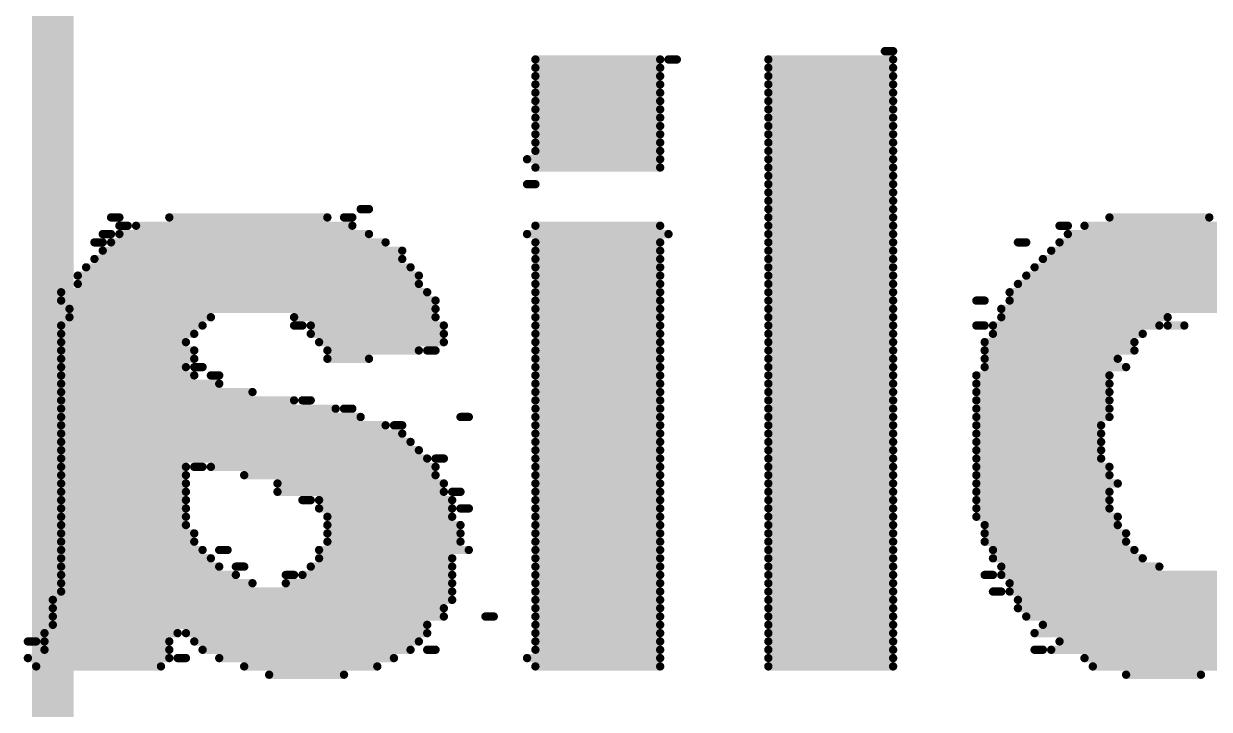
# Model space of a CAD drawing. Header units: millimetres. Extents: x -0.27 to 4.7, y -0.39 to 2.83.
# Drawn here: x 1.7205 to 1.863, y 1.3148 to 1.3973 of the extents above; entities that cross this region are included whole.
import ezdxf

# ---------------------------------------------------------------- set-up
doc = ezdxf.new("R2010")
doc.units = ezdxf.units.MM
doc.header["$MEASUREMENT"] = 0
doc.layers.add('BottomOverlay', color=54, linetype='Continuous')
doc.layers.add('TopOverlay', color=2, linetype='Continuous')

# ---------------------------------------------------------------- blocks, each defined once
blk = doc.blocks.new('OLED_0_96________2C_12')
at = {"layer": 'TopOverlay', "const_width": 0.005}
blk.add_lwpolyline([(-0.539, -1.036), (-0.539, 0.062)], dxfattribs=at)

msp = doc.modelspace()

# ---------------------------------------------------------------- linework, layer by layer
at = {"layer": 'BottomOverlay', "const_width": 0.001}
for points in [[(1.824, 1.394), (1.825, 1.394)], [(1.782, 1.393), (1.797, 1.393)], [(1.782, 1.392), (1.797, 1.392)], [(1.798, 1.393), (1.799, 1.393)], [(1.81, 1.393), (1.825, 1.393)], [(1.81, 1.392), (1.825, 1.392)], [(1.782, 1.391), (1.797, 1.391)], [(1.81, 1.391), (1.825, 1.391)], [(1.782, 1.39), (1.797, 1.39)], [(1.782, 1.389), (1.797, 1.389)], [(1.81, 1.39), (1.825, 1.39)], [(1.81, 1.389), (1.825, 1.389)], [(1.782, 1.388), (1.797, 1.388)], [(1.81, 1.388), (1.825, 1.388)], [(1.782, 1.387), (1.797, 1.387)], [(1.81, 1.387), (1.825, 1.387)], [(1.782, 1.386), (1.797, 1.386)], [(1.782, 1.385), (1.797, 1.385)], [(1.81, 1.386), (1.825, 1.386)], [(1.81, 1.385), (1.825, 1.385)], [(1.782, 1.384), (1.797, 1.384)], [(1.81, 1.384), (1.825, 1.384)], [(1.782, 1.383), (1.797, 1.383)], [(1.782, 1.382), (1.797, 1.382)], [(1.81, 1.383), (1.825, 1.383)], [(1.81, 1.382), (1.825, 1.382)], [(1.781, 1.381), (1.797, 1.381)], [(1.81, 1.381), (1.825, 1.381)], [(1.782, 1.38), (1.797, 1.38)], [(1.81, 1.38), (1.825, 1.38)], [(1.81, 1.379), (1.825, 1.379)], [(1.781, 1.378), (1.782, 1.378)], [(1.81, 1.378), (1.825, 1.378)], [(1.81, 1.377), (1.825, 1.377)], [(1.761, 1.375), (1.762, 1.375)], [(1.81, 1.376), (1.825, 1.376)], [(1.81, 1.375), (1.825, 1.375)], [(1.731, 1.374), (1.732, 1.374)], [(1.738, 1.374), (1.757, 1.374)], [(1.759, 1.374), (1.76, 1.374)], [(1.81, 1.374), (1.825, 1.374)], [(1.851, 1.374), (1.863, 1.374)], [(1.73, 1.372), (1.731, 1.372)], [(1.732, 1.373), (1.733, 1.373)], [(1.732, 1.372), (1.762, 1.372)], [(1.734, 1.373), (1.76, 1.373)], [(1.781, 1.372), (1.798, 1.372)], [(1.782, 1.373), (1.797, 1.373)], [(1.81, 1.373), (1.825, 1.373)], [(1.81, 1.372), (1.825, 1.372)], [(1.845, 1.373), (1.846, 1.373)], [(1.846, 1.372), (1.868, 1.372)], [(1.848, 1.373), (1.866, 1.373)], [(1.729, 1.371), (1.73, 1.371)], [(1.731, 1.371), (1.764, 1.371)], [(1.782, 1.371), (1.797, 1.371)], [(1.81, 1.371), (1.825, 1.371)], [(1.84, 1.371), (1.841, 1.371)], [(1.845, 1.371), (1.869, 1.371)], [(1.729, 1.369), (1.766, 1.369)], [(1.73, 1.37), (1.766, 1.37)], [(1.782, 1.37), (1.797, 1.37)], [(1.782, 1.369), (1.797, 1.369)], [(1.81, 1.37), (1.825, 1.37)], [(1.81, 1.369), (1.825, 1.369)], [(1.843, 1.369), (1.872, 1.369)], [(1.844, 1.37), (1.87, 1.37)], [(1.728, 1.368), (1.767, 1.368)], [(1.782, 1.368), (1.797, 1.368)], [(1.81, 1.368), (1.825, 1.368)], [(1.842, 1.368), (1.887, 1.368)], [(1.727, 1.367), (1.768, 1.367)], [(1.782, 1.367), (1.797, 1.367)], [(1.81, 1.367), (1.825, 1.367)], [(1.841, 1.367), (1.887, 1.367)], [(1.725, 1.365), (1.769, 1.365)], [(1.727, 1.366), (1.768, 1.366)], [(1.782, 1.366), (1.797, 1.366)], [(1.782, 1.365), (1.797, 1.365)], [(1.81, 1.366), (1.825, 1.366)], [(1.81, 1.365), (1.825, 1.365)], [(1.839, 1.365), (1.887, 1.365)], [(1.84, 1.366), (1.887, 1.366)], [(1.725, 1.364), (1.77, 1.364)], [(1.782, 1.364), (1.797, 1.364)], [(1.81, 1.364), (1.825, 1.364)], [(1.835, 1.364), (1.836, 1.364)], [(1.839, 1.364), (1.887, 1.364)], [(1.726, 1.363), (1.77, 1.363)], [(1.726, 1.362), (1.743, 1.362)], [(1.753, 1.362), (1.77, 1.362)], [(1.782, 1.363), (1.797, 1.363)], [(1.782, 1.362), (1.797, 1.362)], [(1.81, 1.363), (1.825, 1.363)], [(1.81, 1.362), (1.825, 1.362)], [(1.838, 1.363), (1.887, 1.363)], [(1.838, 1.362), (1.858, 1.362)], [(1.725, 1.361), (1.742, 1.361)], [(1.753, 1.361), (1.754, 1.361)], [(1.755, 1.361), (1.771, 1.361)], [(1.782, 1.361), (1.797, 1.361)], [(1.81, 1.361), (1.825, 1.361)], [(1.835, 1.361), (1.836, 1.361)], [(1.837, 1.361), (1.857, 1.361)], [(1.858, 1.361), (1.86, 1.361)], [(1.725, 1.36), (1.741, 1.36)], [(1.725, 1.359), (1.74, 1.359)], [(1.755, 1.36), (1.771, 1.36)], [(1.756, 1.359), (1.771, 1.359)], [(1.782, 1.36), (1.797, 1.36)], [(1.782, 1.359), (1.797, 1.359)], [(1.81, 1.36), (1.825, 1.36)], [(1.81, 1.359), (1.825, 1.359)], [(1.836, 1.359), (1.854, 1.359)], [(1.837, 1.36), (1.855, 1.36)], [(1.725, 1.358), (1.741, 1.358)], [(1.757, 1.358), (1.768, 1.358)], [(1.769, 1.358), (1.77, 1.358)], [(1.782, 1.358), (1.797, 1.358)], [(1.81, 1.358), (1.825, 1.358)], [(1.836, 1.358), (1.854, 1.358)], [(1.725, 1.357), (1.741, 1.357)], [(1.757, 1.357), (1.762, 1.357)], [(1.782, 1.357), (1.797, 1.357)], [(1.81, 1.357), (1.825, 1.357)], [(1.836, 1.357), (1.852, 1.357)], [(1.725, 1.356), (1.74, 1.356)], [(1.725, 1.355), (1.741, 1.355)], [(1.741, 1.356), (1.742, 1.356)], [(1.743, 1.355), (1.744, 1.355)], [(1.782, 1.356), (1.797, 1.356)], [(1.782, 1.355), (1.797, 1.355)], [(1.81, 1.356), (1.825, 1.356)], [(1.81, 1.355), (1.825, 1.355)], [(1.835, 1.355), (1.851, 1.355)], [(1.836, 1.356), (1.853, 1.356)], [(1.725, 1.354), (1.744, 1.354)], [(1.782, 1.354), (1.797, 1.354)], [(1.81, 1.354), (1.825, 1.354)], [(1.835, 1.354), (1.851, 1.354)], [(1.725, 1.353), (1.748, 1.353)], [(1.725, 1.352), (1.753, 1.352)], [(1.754, 1.352), (1.755, 1.352)], [(1.782, 1.353), (1.797, 1.353)], [(1.782, 1.352), (1.797, 1.352)], [(1.81, 1.353), (1.825, 1.353)], [(1.81, 1.352), (1.825, 1.352)], [(1.835, 1.353), (1.851, 1.353)], [(1.835, 1.352), (1.851, 1.352)], [(1.725, 1.351), (1.758, 1.351)], [(1.759, 1.351), (1.76, 1.351)], [(1.782, 1.351), (1.797, 1.351)], [(1.81, 1.351), (1.825, 1.351)], [(1.835, 1.351), (1.851, 1.351)], [(1.725, 1.35), (1.761, 1.35)], [(1.725, 1.349), (1.764, 1.349)], [(1.765, 1.349), (1.766, 1.349)], [(1.773, 1.35), (1.774, 1.35)], [(1.782, 1.35), (1.797, 1.35)], [(1.782, 1.349), (1.797, 1.349)], [(1.81, 1.35), (1.825, 1.35)], [(1.81, 1.349), (1.825, 1.349)], [(1.835, 1.35), (1.851, 1.35)], [(1.835, 1.349), (1.85, 1.349)], [(1.725, 1.348), (1.766, 1.348)], [(1.782, 1.348), (1.797, 1.348)], [(1.81, 1.348), (1.825, 1.348)], [(1.835, 1.348), (1.85, 1.348)], [(1.725, 1.347), (1.767, 1.347)], [(1.782, 1.347), (1.797, 1.347)], [(1.81, 1.347), (1.825, 1.347)], [(1.835, 1.347), (1.85, 1.347)], [(1.725, 1.346), (1.768, 1.346)], [(1.725, 1.345), (1.769, 1.345)], [(1.77, 1.345), (1.771, 1.345)], [(1.782, 1.346), (1.797, 1.346)], [(1.782, 1.345), (1.797, 1.345)], [(1.81, 1.346), (1.825, 1.346)], [(1.81, 1.345), (1.825, 1.345)], [(1.835, 1.346), (1.85, 1.346)], [(1.835, 1.345), (1.85, 1.345)], [(1.725, 1.344), (1.74, 1.344)], [(1.741, 1.344), (1.742, 1.344)], [(1.743, 1.344), (1.77, 1.344)], [(1.782, 1.344), (1.797, 1.344)], [(1.81, 1.344), (1.825, 1.344)], [(1.835, 1.344), (1.851, 1.344)], [(1.725, 1.343), (1.74, 1.343)], [(1.725, 1.342), (1.74, 1.342)], [(1.747, 1.343), (1.77, 1.343)], [(1.751, 1.342), (1.771, 1.342)], [(1.782, 1.343), (1.797, 1.343)], [(1.782, 1.342), (1.797, 1.342)], [(1.81, 1.343), (1.825, 1.343)], [(1.81, 1.342), (1.825, 1.342)], [(1.835, 1.343), (1.851, 1.343)], [(1.835, 1.342), (1.852, 1.342)], [(1.725, 1.341), (1.74, 1.341)], [(1.751, 1.341), (1.771, 1.341)], [(1.772, 1.341), (1.773, 1.341)], [(1.782, 1.341), (1.797, 1.341)], [(1.81, 1.341), (1.825, 1.341)], [(1.835, 1.341), (1.851, 1.341)], [(1.725, 1.34), (1.74, 1.34)], [(1.725, 1.339), (1.74, 1.339)], [(1.754, 1.34), (1.755, 1.34)], [(1.756, 1.34), (1.772, 1.34)], [(1.756, 1.339), (1.772, 1.339)], [(1.773, 1.339), (1.774, 1.339)], [(1.782, 1.34), (1.797, 1.34)], [(1.782, 1.339), (1.797, 1.339)], [(1.81, 1.34), (1.825, 1.34)], [(1.81, 1.339), (1.825, 1.339)], [(1.835, 1.34), (1.851, 1.34)], [(1.835, 1.339), (1.851, 1.339)], [(1.725, 1.338), (1.74, 1.338)], [(1.757, 1.338), (1.772, 1.338)], [(1.782, 1.338), (1.797, 1.338)], [(1.81, 1.338), (1.825, 1.338)], [(1.835, 1.338), (1.852, 1.338)], [(1.725, 1.337), (1.74, 1.337)], [(1.757, 1.337), (1.773, 1.337)], [(1.782, 1.337), (1.797, 1.337)], [(1.81, 1.337), (1.825, 1.337)], [(1.836, 1.337), (1.852, 1.337)], [(1.725, 1.336), (1.741, 1.336)], [(1.725, 1.335), (1.741, 1.335)], [(1.757, 1.336), (1.773, 1.336)], [(1.757, 1.335), (1.773, 1.335)], [(1.782, 1.336), (1.797, 1.336)], [(1.782, 1.335), (1.797, 1.335)], [(1.81, 1.336), (1.825, 1.336)], [(1.81, 1.335), (1.825, 1.335)], [(1.836, 1.336), (1.853, 1.336)], [(1.836, 1.335), (1.853, 1.335)], [(1.725, 1.334), (1.742, 1.334)], [(1.744, 1.334), (1.745, 1.334)], [(1.756, 1.334), (1.774, 1.334)], [(1.782, 1.334), (1.797, 1.334)], [(1.81, 1.334), (1.825, 1.334)], [(1.837, 1.334), (1.854, 1.334)], [(1.725, 1.333), (1.743, 1.333)], [(1.725, 1.332), (1.744, 1.332)], [(1.746, 1.332), (1.747, 1.332)], [(1.755, 1.332), (1.772, 1.332)], [(1.756, 1.333), (1.772, 1.333)], [(1.782, 1.333), (1.797, 1.333)], [(1.782, 1.332), (1.797, 1.332)], [(1.81, 1.333), (1.825, 1.333)], [(1.81, 1.332), (1.825, 1.332)], [(1.837, 1.333), (1.855, 1.333)], [(1.838, 1.332), (1.857, 1.332)], [(1.725, 1.331), (1.746, 1.331)], [(1.752, 1.331), (1.753, 1.331)], [(1.754, 1.331), (1.772, 1.331)], [(1.782, 1.331), (1.797, 1.331)], [(1.81, 1.331), (1.825, 1.331)], [(1.836, 1.331), (1.837, 1.331)], [(1.838, 1.331), (1.887, 1.331)], [(1.725, 1.33), (1.748, 1.33)], [(1.752, 1.33), (1.772, 1.33)], [(1.782, 1.33), (1.797, 1.33)], [(1.81, 1.33), (1.825, 1.33)], [(1.839, 1.33), (1.887, 1.33)], [(1.724, 1.328), (1.772, 1.328)], [(1.725, 1.329), (1.772, 1.329)], [(1.782, 1.329), (1.797, 1.329)], [(1.782, 1.328), (1.797, 1.328)], [(1.81, 1.329), (1.825, 1.329)], [(1.81, 1.328), (1.825, 1.328)], [(1.837, 1.329), (1.838, 1.329)], [(1.839, 1.329), (1.887, 1.329)], [(1.84, 1.328), (1.887, 1.328)], [(1.724, 1.327), (1.771, 1.327)], [(1.782, 1.327), (1.797, 1.327)], [(1.81, 1.327), (1.825, 1.327)], [(1.84, 1.327), (1.887, 1.327)], [(1.724, 1.326), (1.771, 1.326)], [(1.724, 1.325), (1.769, 1.325)], [(1.776, 1.326), (1.777, 1.326)], [(1.782, 1.326), (1.797, 1.326)], [(1.782, 1.325), (1.797, 1.325)], [(1.81, 1.326), (1.825, 1.326)], [(1.81, 1.325), (1.825, 1.325)], [(1.841, 1.326), (1.887, 1.326)], [(1.843, 1.325), (1.887, 1.325)], [(1.723, 1.324), (1.739, 1.324)], [(1.74, 1.324), (1.769, 1.324)], [(1.782, 1.324), (1.797, 1.324)], [(1.81, 1.324), (1.825, 1.324)], [(1.842, 1.324), (1.871, 1.324)], [(1.721, 1.323), (1.722, 1.323)], [(1.723, 1.323), (1.738, 1.323)], [(1.723, 1.322), (1.738, 1.322)], [(1.741, 1.323), (1.768, 1.323)], [(1.742, 1.322), (1.767, 1.322)], [(1.769, 1.322), (1.77, 1.322)], [(1.782, 1.323), (1.797, 1.323)], [(1.782, 1.322), (1.797, 1.322)], [(1.81, 1.323), (1.825, 1.323)], [(1.81, 1.322), (1.825, 1.322)], [(1.842, 1.322), (1.843, 1.322)], [(1.844, 1.322), (1.868, 1.322)], [(1.845, 1.323), (1.87, 1.323)], [(1.721, 1.321), (1.738, 1.321)], [(1.739, 1.321), (1.74, 1.321)], [(1.744, 1.321), (1.765, 1.321)], [(1.781, 1.321), (1.797, 1.321)], [(1.81, 1.321), (1.825, 1.321)], [(1.848, 1.321), (1.867, 1.321)], [(1.722, 1.32), (1.737, 1.32)], [(1.747, 1.32), (1.763, 1.32)], [(1.782, 1.32), (1.797, 1.32)], [(1.81, 1.32), (1.825, 1.32)], [(1.849, 1.32), (1.865, 1.32)], [(1.75, 1.319), (1.759, 1.319)], [(1.853, 1.319), (1.862, 1.319)]]:
    msp.add_lwpolyline(points, dxfattribs=at)
at = {"layer": 'BottomOverlay', "const_width": 0.0005}
for points in [[(1.82375, 1.394, 1), (1.82425, 1.394, 1)], [(1.82475, 1.394, 1), (1.82525, 1.394, 1)], [(1.78175, 1.393, 1), (1.78225, 1.393, 1)], [(1.78175, 1.392, 1), (1.78225, 1.392, 1)], [(1.79675, 1.393, 1), (1.79725, 1.393, 1)], [(1.79675, 1.392, 1), (1.79725, 1.392, 1)], [(1.79775, 1.393, 1), (1.79825, 1.393, 1)], [(1.79875, 1.393, 1), (1.79925, 1.393, 1)], [(1.80975, 1.393, 1), (1.81025, 1.393, 1)], [(1.80975, 1.392, 1), (1.81025, 1.392, 1)], [(1.82475, 1.393, 1), (1.82525, 1.393, 1)], [(1.82475, 1.392, 1), (1.82525, 1.392, 1)], [(1.78175, 1.391, 1), (1.78225, 1.391, 1)], [(1.79675, 1.391, 1), (1.79725, 1.391, 1)], [(1.80975, 1.391, 1), (1.81025, 1.391, 1)], [(1.82475, 1.391, 1), (1.82525, 1.391, 1)], [(1.78175, 1.39, 1), (1.78225, 1.39, 1)], [(1.78175, 1.389, 1), (1.78225, 1.389, 1)], [(1.79675, 1.39, 1), (1.79725, 1.39, 1)], [(1.79675, 1.389, 1), (1.79725, 1.389, 1)], [(1.80975, 1.39, 1), (1.81025, 1.39, 1)], [(1.80975, 1.389, 1), (1.81025, 1.389, 1)], [(1.82475, 1.39, 1), (1.82525, 1.39, 1)], [(1.82475, 1.389, 1), (1.82525, 1.389, 1)], [(1.78175, 1.388, 1), (1.78225, 1.388, 1)], [(1.79675, 1.388, 1), (1.79725, 1.388, 1)], [(1.80975, 1.388, 1), (1.81025, 1.388, 1)], [(1.82475, 1.388, 1), (1.82525, 1.388, 1)], [(1.78175, 1.387, 1), (1.78225, 1.387, 1)], [(1.79675, 1.387, 1), (1.79725, 1.387, 1)], [(1.80975, 1.387, 1), (1.81025, 1.387, 1)], [(1.82475, 1.387, 1), (1.82525, 1.387, 1)], [(1.78175, 1.386, 1), (1.78225, 1.386, 1)], [(1.78175, 1.385, 1), (1.78225, 1.385, 1)], [(1.79675, 1.386, 1), (1.79725, 1.386, 1)], [(1.79675, 1.385, 1), (1.79725, 1.385, 1)], [(1.80975, 1.386, 1), (1.81025, 1.386, 1)], [(1.80975, 1.385, 1), (1.81025, 1.385, 1)], [(1.82475, 1.386, 1), (1.82525, 1.386, 1)], [(1.82475, 1.385, 1), (1.82525, 1.385, 1)], [(1.78175, 1.384, 1), (1.78225, 1.384, 1)], [(1.79675, 1.384, 1), (1.79725, 1.384, 1)], [(1.80975, 1.384, 1), (1.81025, 1.384, 1)], [(1.82475, 1.384, 1), (1.82525, 1.384, 1)], [(1.78175, 1.383, 1), (1.78225, 1.383, 1)], [(1.78175, 1.382, 1), (1.78225, 1.382, 1)], [(1.79675, 1.383, 1), (1.79725, 1.383, 1)], [(1.79675, 1.382, 1), (1.79725, 1.382, 1)], [(1.80975, 1.383, 1), (1.81025, 1.383, 1)], [(1.80975, 1.382, 1), (1.81025, 1.382, 1)], [(1.82475, 1.383, 1), (1.82525, 1.383, 1)], [(1.82475, 1.382, 1), (1.82525, 1.382, 1)], [(1.78075, 1.381, 1), (1.78125, 1.381, 1)], [(1.79675, 1.381, 1), (1.79725, 1.381, 1)], [(1.80975, 1.381, 1), (1.81025, 1.381, 1)], [(1.82475, 1.381, 1), (1.82525, 1.381, 1)], [(1.78175, 1.38, 1), (1.78225, 1.38, 1)], [(1.79675, 1.38, 1), (1.79725, 1.38, 1)], [(1.80975, 1.38, 1), (1.81025, 1.38, 1)], [(1.80975, 1.379, 1), (1.81025, 1.379, 1)], [(1.82475, 1.38, 1), (1.82525, 1.38, 1)], [(1.82475, 1.379, 1), (1.82525, 1.379, 1)], [(1.78075, 1.378, 1), (1.78125, 1.378, 1)], [(1.78175, 1.378, 1), (1.78225, 1.378, 1)], [(1.80975, 1.378, 1), (1.81025, 1.378, 1)], [(1.82475, 1.378, 1), (1.82525, 1.378, 1)], [(1.80975, 1.377, 1), (1.81025, 1.377, 1)], [(1.82475, 1.377, 1), (1.82525, 1.377, 1)], [(1.76075, 1.375, 1), (1.76125, 1.375, 1)], [(1.76175, 1.375, 1), (1.76225, 1.375, 1)], [(1.80975, 1.376, 1), (1.81025, 1.376, 1)], [(1.80975, 1.375, 1), (1.81025, 1.375, 1)], [(1.82475, 1.376, 1), (1.82525, 1.376, 1)], [(1.82475, 1.375, 1), (1.82525, 1.375, 1)], [(1.73075, 1.374, 1), (1.73125, 1.374, 1)], [(1.73175, 1.374, 1), (1.73225, 1.374, 1)], [(1.73775, 1.374, 1), (1.73825, 1.374, 1)], [(1.75675, 1.374, 1), (1.75725, 1.374, 1)], [(1.75875, 1.374, 1), (1.75925, 1.374, 1)], [(1.75975, 1.374, 1), (1.76025, 1.374, 1)], [(1.80975, 1.374, 1), (1.81025, 1.374, 1)], [(1.82475, 1.374, 1), (1.82525, 1.374, 1)], [(1.85075, 1.374, 1), (1.85125, 1.374, 1)], [(1.86275, 1.374, 1), (1.86325, 1.374, 1)], [(1.72975, 1.372, 1), (1.73025, 1.372, 1)], [(1.73075, 1.372, 1), (1.73125, 1.372, 1)], [(1.73175, 1.373, 1), (1.73225, 1.373, 1)], [(1.73175, 1.372, 1), (1.73225, 1.372, 1)], [(1.73275, 1.373, 1), (1.73325, 1.373, 1)], [(1.73375, 1.373, 1), (1.73425, 1.373, 1)], [(1.75975, 1.373, 1), (1.76025, 1.373, 1)], [(1.76175, 1.372, 1), (1.76225, 1.372, 1)], [(1.78075, 1.372, 1), (1.78125, 1.372, 1)], [(1.78175, 1.373, 1), (1.78225, 1.373, 1)], [(1.79675, 1.373, 1), (1.79725, 1.373, 1)], [(1.79775, 1.372, 1), (1.79825, 1.372, 1)], [(1.80975, 1.373, 1), (1.81025, 1.373, 1)], [(1.80975, 1.372, 1), (1.81025, 1.372, 1)], [(1.82475, 1.373, 1), (1.82525, 1.373, 1)], [(1.82475, 1.372, 1), (1.82525, 1.372, 1)], [(1.84475, 1.373, 1), (1.84525, 1.373, 1)], [(1.84575, 1.373, 1), (1.84625, 1.373, 1)], [(1.84575, 1.372, 1), (1.84625, 1.372, 1)], [(1.84775, 1.373, 1), (1.84825, 1.373, 1)], [(1.72875, 1.371, 1), (1.72925, 1.371, 1)], [(1.72975, 1.371, 1), (1.73025, 1.371, 1)], [(1.73075, 1.371, 1), (1.73125, 1.371, 1)], [(1.76375, 1.371, 1), (1.76425, 1.371, 1)], [(1.78175, 1.371, 1), (1.78225, 1.371, 1)], [(1.79675, 1.371, 1), (1.79725, 1.371, 1)], [(1.80975, 1.371, 1), (1.81025, 1.371, 1)], [(1.82475, 1.371, 1), (1.82525, 1.371, 1)], [(1.83975, 1.371, 1), (1.84025, 1.371, 1)], [(1.84075, 1.371, 1), (1.84125, 1.371, 1)], [(1.84475, 1.371, 1), (1.84525, 1.371, 1)], [(1.72875, 1.369, 1), (1.72925, 1.369, 1)], [(1.72975, 1.37, 1), (1.73025, 1.37, 1)], [(1.76575, 1.37, 1), (1.76625, 1.37, 1)], [(1.76575, 1.369, 1), (1.76625, 1.369, 1)], [(1.78175, 1.37, 1), (1.78225, 1.37, 1)], [(1.78175, 1.369, 1), (1.78225, 1.369, 1)], [(1.79675, 1.37, 1), (1.79725, 1.37, 1)], [(1.79675, 1.369, 1), (1.79725, 1.369, 1)], [(1.80975, 1.37, 1), (1.81025, 1.37, 1)], [(1.80975, 1.369, 1), (1.81025, 1.369, 1)], [(1.82475, 1.37, 1), (1.82525, 1.37, 1)], [(1.82475, 1.369, 1), (1.82525, 1.369, 1)], [(1.84275, 1.369, 1), (1.84325, 1.369, 1)], [(1.84375, 1.37, 1), (1.84425, 1.37, 1)], [(1.72775, 1.368, 1), (1.72825, 1.368, 1)], [(1.76675, 1.368, 1), (1.76725, 1.368, 1)], [(1.78175, 1.368, 1), (1.78225, 1.368, 1)], [(1.79675, 1.368, 1), (1.79725, 1.368, 1)], [(1.80975, 1.368, 1), (1.81025, 1.368, 1)], [(1.82475, 1.368, 1), (1.82525, 1.368, 1)], [(1.84175, 1.368, 1), (1.84225, 1.368, 1)], [(1.72675, 1.367, 1), (1.72725, 1.367, 1)], [(1.76775, 1.367, 1), (1.76825, 1.367, 1)], [(1.78175, 1.367, 1), (1.78225, 1.367, 1)], [(1.79675, 1.367, 1), (1.79725, 1.367, 1)], [(1.80975, 1.367, 1), (1.81025, 1.367, 1)], [(1.82475, 1.367, 1), (1.82525, 1.367, 1)], [(1.84075, 1.367, 1), (1.84125, 1.367, 1)], [(1.72475, 1.365, 1), (1.72525, 1.365, 1)], [(1.72675, 1.366, 1), (1.72725, 1.366, 1)], [(1.76775, 1.366, 1), (1.76825, 1.366, 1)], [(1.76875, 1.365, 1), (1.76925, 1.365, 1)], [(1.78175, 1.366, 1), (1.78225, 1.366, 1)], [(1.78175, 1.365, 1), (1.78225, 1.365, 1)], [(1.79675, 1.366, 1), (1.79725, 1.366, 1)], [(1.79675, 1.365, 1), (1.79725, 1.365, 1)], [(1.80975, 1.366, 1), (1.81025, 1.366, 1)], [(1.80975, 1.365, 1), (1.81025, 1.365, 1)], [(1.82475, 1.366, 1), (1.82525, 1.366, 1)], [(1.82475, 1.365, 1), (1.82525, 1.365, 1)], [(1.83875, 1.365, 1), (1.83925, 1.365, 1)], [(1.83975, 1.366, 1), (1.84025, 1.366, 1)], [(1.72475, 1.364, 1), (1.72525, 1.364, 1)], [(1.76975, 1.364, 1), (1.77025, 1.364, 1)], [(1.78175, 1.364, 1), (1.78225, 1.364, 1)], [(1.79675, 1.364, 1), (1.79725, 1.364, 1)], [(1.80975, 1.364, 1), (1.81025, 1.364, 1)], [(1.82475, 1.364, 1), (1.82525, 1.364, 1)], [(1.83475, 1.364, 1), (1.83525, 1.364, 1)], [(1.83575, 1.364, 1), (1.83625, 1.364, 1)], [(1.83875, 1.364, 1), (1.83925, 1.364, 1)], [(1.72575, 1.363, 1), (1.72625, 1.363, 1)], [(1.72575, 1.362, 1), (1.72625, 1.362, 1)], [(1.74275, 1.362, 1), (1.74325, 1.362, 1)], [(1.75275, 1.362, 1), (1.75325, 1.362, 1)], [(1.76975, 1.363, 1), (1.77025, 1.363, 1)], [(1.76975, 1.362, 1), (1.77025, 1.362, 1)], [(1.78175, 1.363, 1), (1.78225, 1.363, 1)], [(1.78175, 1.362, 1), (1.78225, 1.362, 1)], [(1.79675, 1.363, 1), (1.79725, 1.363, 1)], [(1.79675, 1.362, 1), (1.79725, 1.362, 1)], [(1.80975, 1.363, 1), (1.81025, 1.363, 1)], [(1.80975, 1.362, 1), (1.81025, 1.362, 1)], [(1.82475, 1.363, 1), (1.82525, 1.363, 1)], [(1.82475, 1.362, 1), (1.82525, 1.362, 1)], [(1.83775, 1.363, 1), (1.83825, 1.363, 1)], [(1.83775, 1.362, 1), (1.83825, 1.362, 1)], [(1.85775, 1.362, 1), (1.85825, 1.362, 1)], [(1.72475, 1.361, 1), (1.72525, 1.361, 1)], [(1.74175, 1.361, 1), (1.74225, 1.361, 1)], [(1.75275, 1.361, 1), (1.75325, 1.361, 1)], [(1.75375, 1.361, 1), (1.75425, 1.361, 1)], [(1.75475, 1.361, 1), (1.75525, 1.361, 1)], [(1.77075, 1.361, 1), (1.77125, 1.361, 1)], [(1.78175, 1.361, 1), (1.78225, 1.361, 1)], [(1.79675, 1.361, 1), (1.79725, 1.361, 1)], [(1.80975, 1.361, 1), (1.81025, 1.361, 1)], [(1.82475, 1.361, 1), (1.82525, 1.361, 1)], [(1.83475, 1.361, 1), (1.83525, 1.361, 1)], [(1.83575, 1.361, 1), (1.83625, 1.361, 1)], [(1.83675, 1.361, 1), (1.83725, 1.361, 1)], [(1.85675, 1.361, 1), (1.85725, 1.361, 1)], [(1.85775, 1.361, 1), (1.85825, 1.361, 1)], [(1.85975, 1.361, 1), (1.86025, 1.361, 1)], [(1.72475, 1.36, 1), (1.72525, 1.36, 1)], [(1.72475, 1.359, 1), (1.72525, 1.359, 1)], [(1.73975, 1.359, 1), (1.74025, 1.359, 1)], [(1.74075, 1.36, 1), (1.74125, 1.36, 1)], [(1.75475, 1.36, 1), (1.75525, 1.36, 1)], [(1.75575, 1.359, 1), (1.75625, 1.359, 1)], [(1.77075, 1.36, 1), (1.77125, 1.36, 1)], [(1.77075, 1.359, 1), (1.77125, 1.359, 1)], [(1.78175, 1.36, 1), (1.78225, 1.36, 1)], [(1.78175, 1.359, 1), (1.78225, 1.359, 1)], [(1.79675, 1.36, 1), (1.79725, 1.36, 1)], [(1.79675, 1.359, 1), (1.79725, 1.359, 1)], [(1.80975, 1.36, 1), (1.81025, 1.36, 1)], [(1.80975, 1.359, 1), (1.81025, 1.359, 1)], [(1.82475, 1.36, 1), (1.82525, 1.36, 1)], [(1.82475, 1.359, 1), (1.82525, 1.359, 1)], [(1.83575, 1.359, 1), (1.83625, 1.359, 1)], [(1.83675, 1.36, 1), (1.83725, 1.36, 1)], [(1.85375, 1.359, 1), (1.85425, 1.359, 1)], [(1.85475, 1.36, 1), (1.85525, 1.36, 1)], [(1.72475, 1.358, 1), (1.72525, 1.358, 1)], [(1.74075, 1.358, 1), (1.74125, 1.358, 1)], [(1.75675, 1.358, 1), (1.75725, 1.358, 1)], [(1.76775, 1.358, 1), (1.76825, 1.358, 1)], [(1.76875, 1.358, 1), (1.76925, 1.358, 1)], [(1.76975, 1.358, 1), (1.77025, 1.358, 1)], [(1.78175, 1.358, 1), (1.78225, 1.358, 1)], [(1.79675, 1.358, 1), (1.79725, 1.358, 1)], [(1.80975, 1.358, 1), (1.81025, 1.358, 1)], [(1.82475, 1.358, 1), (1.82525, 1.358, 1)], [(1.83575, 1.358, 1), (1.83625, 1.358, 1)], [(1.85375, 1.358, 1), (1.85425, 1.358, 1)], [(1.72475, 1.357, 1), (1.72525, 1.357, 1)], [(1.74075, 1.357, 1), (1.74125, 1.357, 1)], [(1.75675, 1.357, 1), (1.75725, 1.357, 1)], [(1.76175, 1.357, 1), (1.76225, 1.357, 1)], [(1.78175, 1.357, 1), (1.78225, 1.357, 1)], [(1.79675, 1.357, 1), (1.79725, 1.357, 1)], [(1.80975, 1.357, 1), (1.81025, 1.357, 1)], [(1.82475, 1.357, 1), (1.82525, 1.357, 1)], [(1.83575, 1.357, 1), (1.83625, 1.357, 1)], [(1.85175, 1.357, 1), (1.85225, 1.357, 1)], [(1.72475, 1.356, 1), (1.72525, 1.356, 1)], [(1.72475, 1.355, 1), (1.72525, 1.355, 1)], [(1.73975, 1.356, 1), (1.74025, 1.356, 1)], [(1.74075, 1.356, 1), (1.74125, 1.356, 1)], [(1.74075, 1.355, 1), (1.74125, 1.355, 1)], [(1.74175, 1.356, 1), (1.74225, 1.356, 1)], [(1.74275, 1.355, 1), (1.74325, 1.355, 1)], [(1.74375, 1.355, 1), (1.74425, 1.355, 1)], [(1.78175, 1.356, 1), (1.78225, 1.356, 1)], [(1.78175, 1.355, 1), (1.78225, 1.355, 1)], [(1.79675, 1.356, 1), (1.79725, 1.356, 1)], [(1.79675, 1.355, 1), (1.79725, 1.355, 1)], [(1.80975, 1.356, 1), (1.81025, 1.356, 1)], [(1.80975, 1.355, 1), (1.81025, 1.355, 1)], [(1.82475, 1.356, 1), (1.82525, 1.356, 1)], [(1.82475, 1.355, 1), (1.82525, 1.355, 1)], [(1.83475, 1.355, 1), (1.83525, 1.355, 1)], [(1.83575, 1.356, 1), (1.83625, 1.356, 1)], [(1.85075, 1.355, 1), (1.85125, 1.355, 1)], [(1.85275, 1.356, 1), (1.85325, 1.356, 1)], [(1.72475, 1.354, 1), (1.72525, 1.354, 1)], [(1.74375, 1.354, 1), (1.74425, 1.354, 1)], [(1.78175, 1.354, 1), (1.78225, 1.354, 1)], [(1.79675, 1.354, 1), (1.79725, 1.354, 1)], [(1.80975, 1.354, 1), (1.81025, 1.354, 1)], [(1.82475, 1.354, 1), (1.82525, 1.354, 1)], [(1.83475, 1.354, 1), (1.83525, 1.354, 1)], [(1.85075, 1.354, 1), (1.85125, 1.354, 1)], [(1.72475, 1.353, 1), (1.72525, 1.353, 1)], [(1.72475, 1.352, 1), (1.72525, 1.352, 1)], [(1.74775, 1.353, 1), (1.74825, 1.353, 1)], [(1.75275, 1.352, 1), (1.75325, 1.352, 1)], [(1.75375, 1.352, 1), (1.75425, 1.352, 1)], [(1.75475, 1.352, 1), (1.75525, 1.352, 1)], [(1.78175, 1.353, 1), (1.78225, 1.353, 1)], [(1.78175, 1.352, 1), (1.78225, 1.352, 1)], [(1.79675, 1.353, 1), (1.79725, 1.353, 1)], [(1.79675, 1.352, 1), (1.79725, 1.352, 1)], [(1.80975, 1.353, 1), (1.81025, 1.353, 1)], [(1.80975, 1.352, 1), (1.81025, 1.352, 1)], [(1.82475, 1.353, 1), (1.82525, 1.353, 1)], [(1.82475, 1.352, 1), (1.82525, 1.352, 1)], [(1.83475, 1.353, 1), (1.83525, 1.353, 1)], [(1.83475, 1.352, 1), (1.83525, 1.352, 1)], [(1.85075, 1.353, 1), (1.85125, 1.353, 1)], [(1.85075, 1.352, 1), (1.85125, 1.352, 1)], [(1.72475, 1.351, 1), (1.72525, 1.351, 1)], [(1.75775, 1.351, 1), (1.75825, 1.351, 1)], [(1.75875, 1.351, 1), (1.75925, 1.351, 1)], [(1.75975, 1.351, 1), (1.76025, 1.351, 1)], [(1.78175, 1.351, 1), (1.78225, 1.351, 1)], [(1.79675, 1.351, 1), (1.79725, 1.351, 1)], [(1.80975, 1.351, 1), (1.81025, 1.351, 1)], [(1.82475, 1.351, 1), (1.82525, 1.351, 1)], [(1.83475, 1.351, 1), (1.83525, 1.351, 1)], [(1.85075, 1.351, 1), (1.85125, 1.351, 1)], [(1.72475, 1.35, 1), (1.72525, 1.35, 1)], [(1.72475, 1.349, 1), (1.72525, 1.349, 1)], [(1.76075, 1.35, 1), (1.76125, 1.35, 1)], [(1.76375, 1.349, 1), (1.76425, 1.349, 1)], [(1.76475, 1.349, 1), (1.76525, 1.349, 1)], [(1.76575, 1.349, 1), (1.76625, 1.349, 1)], [(1.77275, 1.35, 1), (1.77325, 1.35, 1)], [(1.77375, 1.35, 1), (1.77425, 1.35, 1)], [(1.78175, 1.35, 1), (1.78225, 1.35, 1)], [(1.78175, 1.349, 1), (1.78225, 1.349, 1)], [(1.79675, 1.35, 1), (1.79725, 1.35, 1)], [(1.79675, 1.349, 1), (1.79725, 1.349, 1)], [(1.80975, 1.35, 1), (1.81025, 1.35, 1)], [(1.80975, 1.349, 1), (1.81025, 1.349, 1)], [(1.82475, 1.35, 1), (1.82525, 1.35, 1)], [(1.82475, 1.349, 1), (1.82525, 1.349, 1)], [(1.83475, 1.35, 1), (1.83525, 1.35, 1)], [(1.83475, 1.349, 1), (1.83525, 1.349, 1)], [(1.84975, 1.349, 1), (1.85025, 1.349, 1)], [(1.85075, 1.35, 1), (1.85125, 1.35, 1)], [(1.72475, 1.348, 1), (1.72525, 1.348, 1)], [(1.76575, 1.348, 1), (1.76625, 1.348, 1)], [(1.78175, 1.348, 1), (1.78225, 1.348, 1)], [(1.79675, 1.348, 1), (1.79725, 1.348, 1)], [(1.80975, 1.348, 1), (1.81025, 1.348, 1)], [(1.82475, 1.348, 1), (1.82525, 1.348, 1)], [(1.83475, 1.348, 1), (1.83525, 1.348, 1)], [(1.84975, 1.348, 1), (1.85025, 1.348, 1)], [(1.72475, 1.347, 1), (1.72525, 1.347, 1)], [(1.76675, 1.347, 1), (1.76725, 1.347, 1)], [(1.78175, 1.347, 1), (1.78225, 1.347, 1)], [(1.79675, 1.347, 1), (1.79725, 1.347, 1)], [(1.80975, 1.347, 1), (1.81025, 1.347, 1)], [(1.82475, 1.347, 1), (1.82525, 1.347, 1)], [(1.83475, 1.347, 1), (1.83525, 1.347, 1)], [(1.84975, 1.347, 1), (1.85025, 1.347, 1)], [(1.72475, 1.346, 1), (1.72525, 1.346, 1)], [(1.72475, 1.345, 1), (1.72525, 1.345, 1)], [(1.76775, 1.346, 1), (1.76825, 1.346, 1)], [(1.76875, 1.345, 1), (1.76925, 1.345, 1)], [(1.76975, 1.345, 1), (1.77025, 1.345, 1)], [(1.77075, 1.345, 1), (1.77125, 1.345, 1)], [(1.78175, 1.346, 1), (1.78225, 1.346, 1)], [(1.78175, 1.345, 1), (1.78225, 1.345, 1)], [(1.79675, 1.346, 1), (1.79725, 1.346, 1)], [(1.79675, 1.345, 1), (1.79725, 1.345, 1)], [(1.80975, 1.346, 1), (1.81025, 1.346, 1)], [(1.80975, 1.345, 1), (1.81025, 1.345, 1)], [(1.82475, 1.346, 1), (1.82525, 1.346, 1)], [(1.82475, 1.345, 1), (1.82525, 1.345, 1)], [(1.83475, 1.346, 1), (1.83525, 1.346, 1)], [(1.83475, 1.345, 1), (1.83525, 1.345, 1)], [(1.84975, 1.346, 1), (1.85025, 1.346, 1)], [(1.84975, 1.345, 1), (1.85025, 1.345, 1)], [(1.72475, 1.344, 1), (1.72525, 1.344, 1)], [(1.73975, 1.344, 1), (1.74025, 1.344, 1)], [(1.74075, 1.344, 1), (1.74125, 1.344, 1)], [(1.74175, 1.344, 1), (1.74225, 1.344, 1)], [(1.74275, 1.344, 1), (1.74325, 1.344, 1)], [(1.76975, 1.344, 1), (1.77025, 1.344, 1)], [(1.78175, 1.344, 1), (1.78225, 1.344, 1)], [(1.79675, 1.344, 1), (1.79725, 1.344, 1)], [(1.80975, 1.344, 1), (1.81025, 1.344, 1)], [(1.82475, 1.344, 1), (1.82525, 1.344, 1)], [(1.83475, 1.344, 1), (1.83525, 1.344, 1)], [(1.85075, 1.344, 1), (1.85125, 1.344, 1)], [(1.72475, 1.343, 1), (1.72525, 1.343, 1)], [(1.72475, 1.342, 1), (1.72525, 1.342, 1)], [(1.73975, 1.343, 1), (1.74025, 1.343, 1)], [(1.73975, 1.342, 1), (1.74025, 1.342, 1)], [(1.74675, 1.343, 1), (1.74725, 1.343, 1)], [(1.75075, 1.342, 1), (1.75125, 1.342, 1)], [(1.76975, 1.343, 1), (1.77025, 1.343, 1)], [(1.77075, 1.342, 1), (1.77125, 1.342, 1)], [(1.78175, 1.343, 1), (1.78225, 1.343, 1)], [(1.78175, 1.342, 1), (1.78225, 1.342, 1)], [(1.79675, 1.343, 1), (1.79725, 1.343, 1)], [(1.79675, 1.342, 1), (1.79725, 1.342, 1)], [(1.80975, 1.343, 1), (1.81025, 1.343, 1)], [(1.80975, 1.342, 1), (1.81025, 1.342, 1)], [(1.82475, 1.343, 1), (1.82525, 1.343, 1)], [(1.82475, 1.342, 1), (1.82525, 1.342, 1)], [(1.83475, 1.343, 1), (1.83525, 1.343, 1)], [(1.83475, 1.342, 1), (1.83525, 1.342, 1)], [(1.85075, 1.343, 1), (1.85125, 1.343, 1)], [(1.85175, 1.342, 1), (1.85225, 1.342, 1)], [(1.72475, 1.341, 1), (1.72525, 1.341, 1)], [(1.73975, 1.341, 1), (1.74025, 1.341, 1)], [(1.75075, 1.341, 1), (1.75125, 1.341, 1)], [(1.77075, 1.341, 1), (1.77125, 1.341, 1)], [(1.77175, 1.341, 1), (1.77225, 1.341, 1)], [(1.77275, 1.341, 1), (1.77325, 1.341, 1)], [(1.78175, 1.341, 1), (1.78225, 1.341, 1)], [(1.79675, 1.341, 1), (1.79725, 1.341, 1)], [(1.80975, 1.341, 1), (1.81025, 1.341, 1)], [(1.82475, 1.341, 1), (1.82525, 1.341, 1)], [(1.83475, 1.341, 1), (1.83525, 1.341, 1)], [(1.85075, 1.341, 1), (1.85125, 1.341, 1)], [(1.72475, 1.34, 1), (1.72525, 1.34, 1)], [(1.72475, 1.339, 1), (1.72525, 1.339, 1)], [(1.73975, 1.34, 1), (1.74025, 1.34, 1)], [(1.73975, 1.339, 1), (1.74025, 1.339, 1)], [(1.75375, 1.34, 1), (1.75425, 1.34, 1)], [(1.75475, 1.34, 1), (1.75525, 1.34, 1)], [(1.75575, 1.34, 1), (1.75625, 1.34, 1)], [(1.75575, 1.339, 1), (1.75625, 1.339, 1)], [(1.77175, 1.34, 1), (1.77225, 1.34, 1)], [(1.77175, 1.339, 1), (1.77225, 1.339, 1)], [(1.77275, 1.339, 1), (1.77325, 1.339, 1)], [(1.77375, 1.339, 1), (1.77425, 1.339, 1)], [(1.78175, 1.34, 1), (1.78225, 1.34, 1)], [(1.78175, 1.339, 1), (1.78225, 1.339, 1)], [(1.79675, 1.34, 1), (1.79725, 1.34, 1)], [(1.79675, 1.339, 1), (1.79725, 1.339, 1)], [(1.80975, 1.34, 1), (1.81025, 1.34, 1)], [(1.80975, 1.339, 1), (1.81025, 1.339, 1)], [(1.82475, 1.34, 1), (1.82525, 1.34, 1)], [(1.82475, 1.339, 1), (1.82525, 1.339, 1)], [(1.83475, 1.34, 1), (1.83525, 1.34, 1)], [(1.83475, 1.339, 1), (1.83525, 1.339, 1)], [(1.85075, 1.34, 1), (1.85125, 1.34, 1)], [(1.85075, 1.339, 1), (1.85125, 1.339, 1)], [(1.72475, 1.338, 1), (1.72525, 1.338, 1)], [(1.73975, 1.338, 1), (1.74025, 1.338, 1)], [(1.75675, 1.338, 1), (1.75725, 1.338, 1)], [(1.77175, 1.338, 1), (1.77225, 1.338, 1)], [(1.78175, 1.338, 1), (1.78225, 1.338, 1)], [(1.79675, 1.338, 1), (1.79725, 1.338, 1)], [(1.80975, 1.338, 1), (1.81025, 1.338, 1)], [(1.82475, 1.338, 1), (1.82525, 1.338, 1)], [(1.83475, 1.338, 1), (1.83525, 1.338, 1)], [(1.85175, 1.338, 1), (1.85225, 1.338, 1)], [(1.72475, 1.337, 1), (1.72525, 1.337, 1)], [(1.73975, 1.337, 1), (1.74025, 1.337, 1)], [(1.75675, 1.337, 1), (1.75725, 1.337, 1)], [(1.77275, 1.337, 1), (1.77325, 1.337, 1)], [(1.78175, 1.337, 1), (1.78225, 1.337, 1)], [(1.79675, 1.337, 1), (1.79725, 1.337, 1)], [(1.80975, 1.337, 1), (1.81025, 1.337, 1)], [(1.82475, 1.337, 1), (1.82525, 1.337, 1)], [(1.83575, 1.337, 1), (1.83625, 1.337, 1)], [(1.85175, 1.337, 1), (1.85225, 1.337, 1)], [(1.72475, 1.336, 1), (1.72525, 1.336, 1)], [(1.72475, 1.335, 1), (1.72525, 1.335, 1)], [(1.74075, 1.336, 1), (1.74125, 1.336, 1)], [(1.74075, 1.335, 1), (1.74125, 1.335, 1)], [(1.75675, 1.336, 1), (1.75725, 1.336, 1)], [(1.75675, 1.335, 1), (1.75725, 1.335, 1)], [(1.77275, 1.336, 1), (1.77325, 1.336, 1)], [(1.77275, 1.335, 1), (1.77325, 1.335, 1)], [(1.78175, 1.336, 1), (1.78225, 1.336, 1)], [(1.78175, 1.335, 1), (1.78225, 1.335, 1)], [(1.79675, 1.336, 1), (1.79725, 1.336, 1)], [(1.79675, 1.335, 1), (1.79725, 1.335, 1)], [(1.80975, 1.336, 1), (1.81025, 1.336, 1)], [(1.80975, 1.335, 1), (1.81025, 1.335, 1)], [(1.82475, 1.336, 1), (1.82525, 1.336, 1)], [(1.82475, 1.335, 1), (1.82525, 1.335, 1)], [(1.83575, 1.336, 1), (1.83625, 1.336, 1)], [(1.83575, 1.335, 1), (1.83625, 1.335, 1)], [(1.85275, 1.336, 1), (1.85325, 1.336, 1)], [(1.85275, 1.335, 1), (1.85325, 1.335, 1)], [(1.72475, 1.334, 1), (1.72525, 1.334, 1)], [(1.74175, 1.334, 1), (1.74225, 1.334, 1)], [(1.74375, 1.334, 1), (1.74425, 1.334, 1)], [(1.74475, 1.334, 1), (1.74525, 1.334, 1)], [(1.75575, 1.334, 1), (1.75625, 1.334, 1)], [(1.77375, 1.334, 1), (1.77425, 1.334, 1)], [(1.78175, 1.334, 1), (1.78225, 1.334, 1)], [(1.79675, 1.334, 1), (1.79725, 1.334, 1)], [(1.80975, 1.334, 1), (1.81025, 1.334, 1)], [(1.82475, 1.334, 1), (1.82525, 1.334, 1)], [(1.83675, 1.334, 1), (1.83725, 1.334, 1)], [(1.85375, 1.334, 1), (1.85425, 1.334, 1)], [(1.72475, 1.333, 1), (1.72525, 1.333, 1)], [(1.72475, 1.332, 1), (1.72525, 1.332, 1)], [(1.74275, 1.333, 1), (1.74325, 1.333, 1)], [(1.74375, 1.332, 1), (1.74425, 1.332, 1)], [(1.74575, 1.332, 1), (1.74625, 1.332, 1)], [(1.74675, 1.332, 1), (1.74725, 1.332, 1)], [(1.75475, 1.332, 1), (1.75525, 1.332, 1)], [(1.75575, 1.333, 1), (1.75625, 1.333, 1)], [(1.77175, 1.333, 1), (1.77225, 1.333, 1)], [(1.77175, 1.332, 1), (1.77225, 1.332, 1)], [(1.78175, 1.333, 1), (1.78225, 1.333, 1)], [(1.78175, 1.332, 1), (1.78225, 1.332, 1)], [(1.79675, 1.333, 1), (1.79725, 1.333, 1)], [(1.79675, 1.332, 1), (1.79725, 1.332, 1)], [(1.80975, 1.333, 1), (1.81025, 1.333, 1)], [(1.80975, 1.332, 1), (1.81025, 1.332, 1)], [(1.82475, 1.333, 1), (1.82525, 1.333, 1)], [(1.82475, 1.332, 1), (1.82525, 1.332, 1)], [(1.83675, 1.333, 1), (1.83725, 1.333, 1)], [(1.83775, 1.332, 1), (1.83825, 1.332, 1)], [(1.85475, 1.333, 1), (1.85525, 1.333, 1)], [(1.85675, 1.332, 1), (1.85725, 1.332, 1)], [(1.72475, 1.331, 1), (1.72525, 1.331, 1)], [(1.74575, 1.331, 1), (1.74625, 1.331, 1)], [(1.75175, 1.331, 1), (1.75225, 1.331, 1)], [(1.75275, 1.331, 1), (1.75325, 1.331, 1)], [(1.75375, 1.331, 1), (1.75425, 1.331, 1)], [(1.77175, 1.331, 1), (1.77225, 1.331, 1)], [(1.78175, 1.331, 1), (1.78225, 1.331, 1)], [(1.79675, 1.331, 1), (1.79725, 1.331, 1)], [(1.80975, 1.331, 1), (1.81025, 1.331, 1)], [(1.82475, 1.331, 1), (1.82525, 1.331, 1)], [(1.83575, 1.331, 1), (1.83625, 1.331, 1)], [(1.83675, 1.331, 1), (1.83725, 1.331, 1)], [(1.83775, 1.331, 1), (1.83825, 1.331, 1)], [(1.72475, 1.33, 1), (1.72525, 1.33, 1)], [(1.74775, 1.33, 1), (1.74825, 1.33, 1)], [(1.75175, 1.33, 1), (1.75225, 1.33, 1)], [(1.77175, 1.33, 1), (1.77225, 1.33, 1)], [(1.78175, 1.33, 1), (1.78225, 1.33, 1)], [(1.79675, 1.33, 1), (1.79725, 1.33, 1)], [(1.80975, 1.33, 1), (1.81025, 1.33, 1)], [(1.82475, 1.33, 1), (1.82525, 1.33, 1)], [(1.83875, 1.33, 1), (1.83925, 1.33, 1)], [(1.72375, 1.328, 1), (1.72425, 1.328, 1)], [(1.72475, 1.329, 1), (1.72525, 1.329, 1)], [(1.77175, 1.329, 1), (1.77225, 1.329, 1)], [(1.77175, 1.328, 1), (1.77225, 1.328, 1)], [(1.78175, 1.329, 1), (1.78225, 1.329, 1)], [(1.78175, 1.328, 1), (1.78225, 1.328, 1)], [(1.79675, 1.329, 1), (1.79725, 1.329, 1)], [(1.79675, 1.328, 1), (1.79725, 1.328, 1)], [(1.80975, 1.329, 1), (1.81025, 1.329, 1)], [(1.80975, 1.328, 1), (1.81025, 1.328, 1)], [(1.82475, 1.329, 1), (1.82525, 1.329, 1)], [(1.82475, 1.328, 1), (1.82525, 1.328, 1)], [(1.83675, 1.329, 1), (1.83725, 1.329, 1)], [(1.83775, 1.329, 1), (1.83825, 1.329, 1)], [(1.83875, 1.329, 1), (1.83925, 1.329, 1)], [(1.83975, 1.328, 1), (1.84025, 1.328, 1)], [(1.72375, 1.327, 1), (1.72425, 1.327, 1)], [(1.77075, 1.327, 1), (1.77125, 1.327, 1)], [(1.78175, 1.327, 1), (1.78225, 1.327, 1)], [(1.79675, 1.327, 1), (1.79725, 1.327, 1)], [(1.80975, 1.327, 1), (1.81025, 1.327, 1)], [(1.82475, 1.327, 1), (1.82525, 1.327, 1)], [(1.83975, 1.327, 1), (1.84025, 1.327, 1)], [(1.72375, 1.326, 1), (1.72425, 1.326, 1)], [(1.72375, 1.325, 1), (1.72425, 1.325, 1)], [(1.76875, 1.325, 1), (1.76925, 1.325, 1)], [(1.77075, 1.326, 1), (1.77125, 1.326, 1)], [(1.77575, 1.326, 1), (1.77625, 1.326, 1)], [(1.77675, 1.326, 1), (1.77725, 1.326, 1)], [(1.78175, 1.326, 1), (1.78225, 1.326, 1)], [(1.78175, 1.325, 1), (1.78225, 1.325, 1)], [(1.79675, 1.326, 1), (1.79725, 1.326, 1)], [(1.79675, 1.325, 1), (1.79725, 1.325, 1)], [(1.80975, 1.326, 1), (1.81025, 1.326, 1)], [(1.80975, 1.325, 1), (1.81025, 1.325, 1)], [(1.82475, 1.326, 1), (1.82525, 1.326, 1)], [(1.82475, 1.325, 1), (1.82525, 1.325, 1)], [(1.84075, 1.326, 1), (1.84125, 1.326, 1)], [(1.84275, 1.325, 1), (1.84325, 1.325, 1)], [(1.72275, 1.324, 1), (1.72325, 1.324, 1)], [(1.73875, 1.324, 1), (1.73925, 1.324, 1)], [(1.73975, 1.324, 1), (1.74025, 1.324, 1)], [(1.76875, 1.324, 1), (1.76925, 1.324, 1)], [(1.78175, 1.324, 1), (1.78225, 1.324, 1)], [(1.79675, 1.324, 1), (1.79725, 1.324, 1)], [(1.80975, 1.324, 1), (1.81025, 1.324, 1)], [(1.82475, 1.324, 1), (1.82525, 1.324, 1)], [(1.84175, 1.324, 1), (1.84225, 1.324, 1)], [(1.72075, 1.323, 1), (1.72125, 1.323, 1)], [(1.72175, 1.323, 1), (1.72225, 1.323, 1)], [(1.72275, 1.323, 1), (1.72325, 1.323, 1)], [(1.72275, 1.322, 1), (1.72325, 1.322, 1)], [(1.73775, 1.323, 1), (1.73825, 1.323, 1)], [(1.73775, 1.322, 1), (1.73825, 1.322, 1)], [(1.74075, 1.323, 1), (1.74125, 1.323, 1)], [(1.74175, 1.322, 1), (1.74225, 1.322, 1)], [(1.76675, 1.322, 1), (1.76725, 1.322, 1)], [(1.76775, 1.323, 1), (1.76825, 1.323, 1)], [(1.76875, 1.322, 1), (1.76925, 1.322, 1)], [(1.76975, 1.322, 1), (1.77025, 1.322, 1)], [(1.78175, 1.323, 1), (1.78225, 1.323, 1)], [(1.78175, 1.322, 1), (1.78225, 1.322, 1)], [(1.79675, 1.323, 1), (1.79725, 1.323, 1)], [(1.79675, 1.322, 1), (1.79725, 1.322, 1)], [(1.80975, 1.323, 1), (1.81025, 1.323, 1)], [(1.80975, 1.322, 1), (1.81025, 1.322, 1)], [(1.82475, 1.323, 1), (1.82525, 1.323, 1)], [(1.82475, 1.322, 1), (1.82525, 1.322, 1)], [(1.84175, 1.322, 1), (1.84225, 1.322, 1)], [(1.84275, 1.322, 1), (1.84325, 1.322, 1)], [(1.84375, 1.322, 1), (1.84425, 1.322, 1)], [(1.84475, 1.323, 1), (1.84525, 1.323, 1)], [(1.72075, 1.321, 1), (1.72125, 1.321, 1)], [(1.73775, 1.321, 1), (1.73825, 1.321, 1)], [(1.73875, 1.321, 1), (1.73925, 1.321, 1)], [(1.73975, 1.321, 1), (1.74025, 1.321, 1)], [(1.74375, 1.321, 1), (1.74425, 1.321, 1)], [(1.76475, 1.321, 1), (1.76525, 1.321, 1)], [(1.78075, 1.321, 1), (1.78125, 1.321, 1)], [(1.79675, 1.321, 1), (1.79725, 1.321, 1)], [(1.80975, 1.321, 1), (1.81025, 1.321, 1)], [(1.82475, 1.321, 1), (1.82525, 1.321, 1)], [(1.84775, 1.321, 1), (1.84825, 1.321, 1)], [(1.72175, 1.32, 1), (1.72225, 1.32, 1)], [(1.73675, 1.32, 1), (1.73725, 1.32, 1)], [(1.74675, 1.32, 1), (1.74725, 1.32, 1)], [(1.76275, 1.32, 1), (1.76325, 1.32, 1)], [(1.78175, 1.32, 1), (1.78225, 1.32, 1)], [(1.79675, 1.32, 1), (1.79725, 1.32, 1)], [(1.80975, 1.32, 1), (1.81025, 1.32, 1)], [(1.82475, 1.32, 1), (1.82525, 1.32, 1)], [(1.84875, 1.32, 1), (1.84925, 1.32, 1)], [(1.74975, 1.319, 1), (1.75025, 1.319, 1)], [(1.75875, 1.319, 1), (1.75925, 1.319, 1)], [(1.85275, 1.319, 1), (1.85325, 1.319, 1)], [(1.86175, 1.319, 1), (1.86225, 1.319, 1)]]:
    msp.add_lwpolyline(points, format="xyb", close=True, dxfattribs=at)

# ---------------------------------------------------------------- block references
msp.add_blockref('OLED_0_96________2C_12', (2.263, 1.996))

doc.saveas('drawing.dxf')
